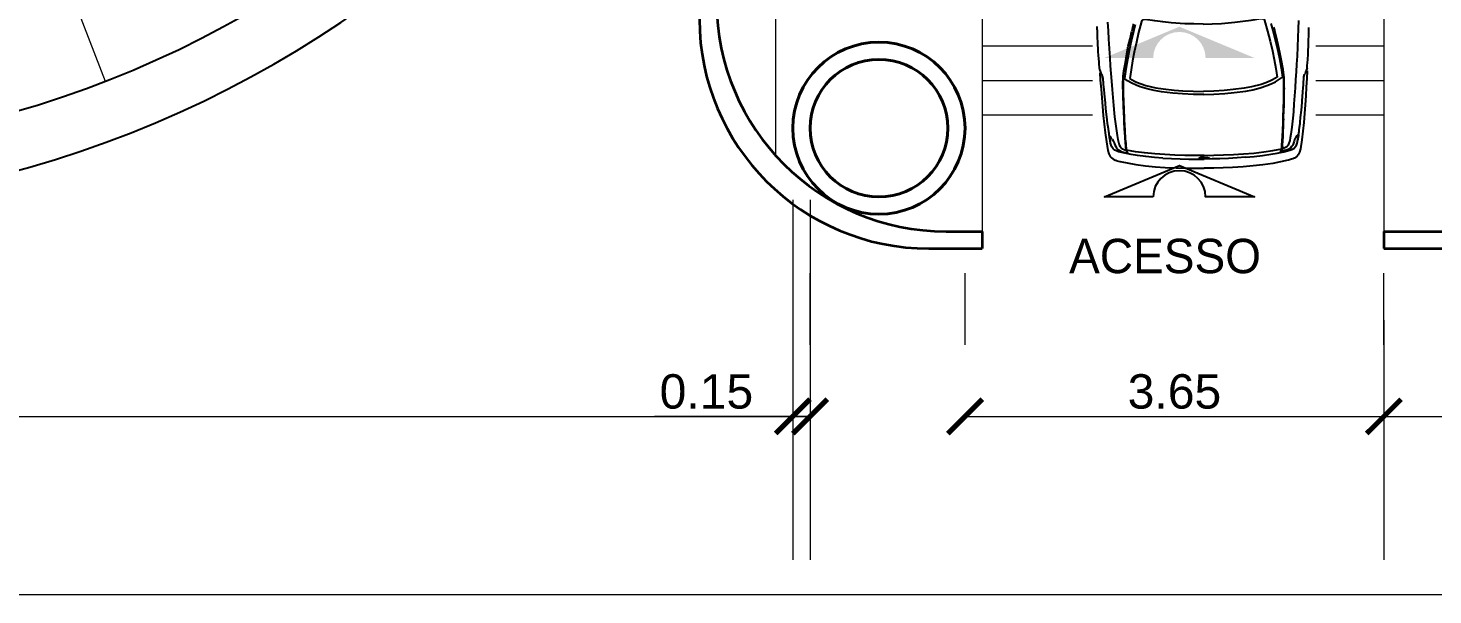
# Model space of a CAD drawing. Header units: inches. Extents: x 13 to 261, y -112 to -47.
# Drawn here: x 28.94 to 41.18, y -104.7 to -99.75 of the extents above; entities that cross this region are included whole.
import ezdxf

# ---------------------------------------------------------------- set-up
doc = ezdxf.new("R2010")
doc.units = ezdxf.units.IN
doc.header["$MEASUREMENT"] = 0
doc.linetypes.add('ACAD_ISO02W100', pattern=[15, 12, -3])
doc.linetypes.add('ACAD_ISO04W100', pattern=[30, 24, -3, 0, -3])
for name, color, linetype, lineweight in [('BANQUETA', 2, 'Continuous', 18), ('COLUMNAS', 20, 'Continuous', 40), ('COTAS', 192, 'Continuous', 13), ('EJES', 1, 'ACAD_ISO04W100', 13), ('MUROS', 5, 'Continuous', 35), ('POY. LOSA', 212, 'ACAD_ISO02W100', 13), ('RAMPAS', 50, 'Continuous', 25), ('TEXTOS', 124, 'Continuous', 30)]:
    doc.layers.add(name, color=color, linetype=linetype, lineweight=lineweight)
doc.styles.add('COTAS', font='ARIALUNI.TTF', dxfattribs={"height": 0.3})

# ---------------------------------------------------------------- blocks, each defined once
blk = doc.blocks.new('_ArchTick')
at = {"color": 0, "linetype": 'ByBlock', "const_width": 0.15}
blk.add_lwpolyline([(-0.5, -0.5), (0.5, 0.5)], dxfattribs=at)

msp = doc.modelspace()

# ---------------------------------------------------------------- hatches: boundary and pattern name
at = {"extrusion": (-1.1129e-14, -0.109362, 0.994002)}
h = msp.add_hatch(color=256, dxfattribs=at)
edge = h.paths.add_edge_path()
edge.add_line((38.741, -100.618), (38.315, -100.618))
edge.add_line((38.315, -100.618), (38.969, -100.344))
edge.add_line((38.969, -100.344), (39.623, -100.618))
edge.add_line((39.623, -100.618), (39.197, -100.618))
edge.add_arc((38.969, -100.618), 0.228, 0, 180)

# ---------------------------------------------------------------- linework, layer by layer
at = {"linetype": 'Continuous'}
for p, q in [((38.561, -99.757), (38.555, -99.781)), ((39.79, -99.746), (39.797, -99.77)), ((38.276, -100.144), (38.28, -100.209)), ((39.883, -100.274), (39.883, -100.246)), ((40.082, -100.128), (40.078, -100.193)), ((38.477, -100.287), (38.477, -100.258)), ((38.477, -100.287), (38.478, -100.3)), ((39.883, -100.274), (39.883, -100.287)), ((38.503, -100.798), (38.503, -100.799)), ((38.503, -100.806), (38.504, -100.813)), ((38.518, -100.845), (38.522, -100.846)), ((39.852, -100.833), (39.848, -100.834)), ((39.866, -100.793), (39.865, -100.801)), ((39.867, -100.786), (39.867, -100.787)), ((38.451, -100.918), (38.454, -100.919)), ((39.921, -100.905), (39.918, -100.906))]:
    msp.add_line(p, q, dxfattribs=at)
for points in [[(38.276, -100.121), (38.275, -100.119), (38.273, -100.099), (38.271, -100.07), (38.269, -100.048), (38.264, -99.994), (38.262, -99.957), (38.261, -99.937), (38.259, -99.894), (38.258, -99.88), (38.256, -99.833), (38.255, -99.822), (38.255, -99.804), (38.254, -99.778), (38.253, -99.764), (38.253, -99.74)], [(38.344, -99.702), (38.348, -99.777), (38.352, -99.852), (38.356, -99.933), (38.362, -100.014), (38.367, -100.082), (38.371, -100.15), (38.377, -100.218), (38.383, -100.289), (38.389, -100.359), (38.395, -100.428), (38.401, -100.497), (38.405, -100.527), (38.417, -100.63), (38.426, -100.692), (38.433, -100.726), (38.438, -100.75), (38.445, -100.773), (38.452, -100.787), (38.461, -100.799), (38.466, -100.803), (38.472, -100.807), (38.487, -100.814), (38.49, -100.815), (38.505, -100.82)], [(38.583, -99.725), (38.568, -99.785), (38.549, -99.867), (38.532, -99.949), (38.516, -100.031), (38.503, -100.113), (38.491, -100.195)], [(39.175, -99.719), (39.096, -99.718), (39.016, -99.716), (38.898, -99.708), (38.826, -99.701), (38.756, -99.692), (38.67, -99.679), (38.659, -99.679), (38.65, -99.682), (38.643, -99.688), (38.638, -99.696), (38.614, -99.792), (38.594, -99.878), (38.575, -99.963), (38.56, -100.04), (38.548, -100.117), (38.537, -100.194)], [(38.561, -99.757), (38.566, -99.735), (38.569, -99.725), (38.572, -99.716)], [(39.175, -99.719), (39.255, -99.716), (39.335, -99.713), (39.452, -99.703), (39.523, -99.695), (39.594, -99.685), (39.68, -99.67), (39.69, -99.67), (39.699, -99.672), (39.707, -99.678), (39.711, -99.687), (39.737, -99.782), (39.759, -99.867), (39.779, -99.952), (39.795, -100.029), (39.81, -100.106), (39.822, -100.183)], [(39.767, -99.714), (39.783, -99.774), (39.804, -99.856), (39.823, -99.937), (39.84, -100.019), (39.855, -100.101), (39.867, -100.183)], [(40.006, -99.687), (40.003, -99.762), (40.001, -99.837), (39.997, -99.919), (39.994, -100), (39.99, -100.068), (39.986, -100.135), (39.982, -100.203), (39.978, -100.274), (39.973, -100.345), (39.967, -100.414), (39.962, -100.483), (39.96, -100.513), (39.949, -100.617), (39.941, -100.679), (39.935, -100.712), (39.93, -100.736), (39.924, -100.759), (39.918, -100.774), (39.909, -100.786), (39.904, -100.79), (39.898, -100.794), (39.882, -100.802), (39.88, -100.803), (39.865, -100.807)], [(40.082, -100.105), (40.082, -100.103), (40.083, -100.083), (40.086, -100.053), (40.087, -100.032), (40.09, -99.978), (40.092, -99.941), (40.093, -99.921), (40.095, -99.877), (40.095, -99.863), (40.096, -99.817), (40.096, -99.805), (40.097, -99.787), (40.097, -99.762), (40.097, -99.748)], [(38.478, -100.202), (38.48, -100.176), (38.483, -100.151), (38.486, -100.127), (38.498, -100.053), (38.511, -99.979), (38.524, -99.912), (38.539, -99.847), (38.555, -99.781)], [(39.881, -100.189), (39.878, -100.163), (39.875, -100.138), (39.872, -100.114), (39.858, -100.041), (39.844, -99.967), (39.829, -99.901), (39.814, -99.835), (39.797, -99.77)], [(38.276, -100.121), (38.282, -100.14), (38.283, -100.14), (38.285, -100.146), (38.289, -100.156), (38.294, -100.165), (38.296, -100.169), (38.297, -100.17)], [(40.082, -100.105), (40.075, -100.124), (40.075, -100.124), (40.073, -100.13), (40.068, -100.14), (40.064, -100.149), (40.062, -100.154), (40.062, -100.155)], [(38.28, -100.209), (38.286, -100.286), (38.292, -100.362), (38.298, -100.439), (38.306, -100.516), (38.313, -100.593), (38.323, -100.669), (38.333, -100.746), (38.346, -100.822), (38.354, -100.85), (38.366, -100.874), (38.376, -100.886), (38.4, -100.902), (38.408, -100.906), (38.414, -100.907), (38.425, -100.911), (38.451, -100.918)], [(38.309, -100.24), (38.307, -100.22), (38.306, -100.214), (38.306, -100.208), (38.304, -100.195), (38.302, -100.186), (38.301, -100.183), (38.298, -100.174), (38.298, -100.173), (38.297, -100.17)], [(38.303, -100.19), (38.302, -100.186), (38.301, -100.183), (38.298, -100.174), (38.298, -100.173), (38.297, -100.17)], [(38.309, -100.244), (38.309, -100.242), (38.309, -100.24)], [(38.37, -100.757), (38.37, -100.755), (38.367, -100.742), (38.366, -100.736), (38.361, -100.712), (38.36, -100.704), (38.357, -100.683), (38.356, -100.673), (38.354, -100.66), (38.35, -100.633), (38.346, -100.6), (38.344, -100.589), (38.339, -100.55), (38.332, -100.484), (38.325, -100.419), (38.324, -100.405), (38.316, -100.327), (38.313, -100.288), (38.311, -100.269), (38.309, -100.244)], [(38.477, -100.258), (38.477, -100.244), (38.477, -100.233), (38.477, -100.226), (38.477, -100.219), (38.478, -100.202)], [(38.522, -100.846), (38.518, -100.841), (38.512, -100.829), (38.51, -100.825), (38.509, -100.822), (38.509, -100.82), (38.509, -100.82), (38.509, -100.819), (38.508, -100.814), (38.507, -100.807), (38.507, -100.807), (38.507, -100.806), (38.507, -100.8), (38.506, -100.781), (38.504, -100.755), (38.503, -100.753), (38.5, -100.707), (38.497, -100.66), (38.493, -100.585), (38.492, -100.572), (38.49, -100.529), (38.488, -100.479), (38.488, -100.479), (38.484, -100.384), (38.483, -100.336), (38.481, -100.296), (38.481, -100.294), (38.481, -100.275), (38.481, -100.251), (38.481, -100.241), (38.481, -100.235), (38.481, -100.232), (38.481, -100.224), (38.483, -100.189)], [(39.181, -100.333), (39.093, -100.332), (38.997, -100.328), (38.913, -100.321), (38.813, -100.31), (38.75, -100.299), (38.689, -100.285), (38.628, -100.266), (38.591, -100.251), (38.555, -100.234), (38.518, -100.213), (38.483, -100.189)], [(38.537, -100.194), (38.578, -100.217), (38.596, -100.225), (38.636, -100.241), (38.678, -100.255), (38.764, -100.275), (38.829, -100.285), (38.923, -100.296), (39, -100.301), (39.09, -100.305), (39.18, -100.306)], [(39.822, -100.183), (39.78, -100.206), (39.764, -100.214), (39.723, -100.232), (39.681, -100.246), (39.596, -100.267), (39.532, -100.279), (39.437, -100.291), (39.36, -100.298), (39.27, -100.303), (39.18, -100.306)], [(39.181, -100.333), (39.269, -100.33), (39.364, -100.324), (39.447, -100.317), (39.548, -100.303), (39.61, -100.292), (39.672, -100.276), (39.732, -100.256), (39.769, -100.241), (39.805, -100.223), (39.841, -100.201), (39.875, -100.176)], [(39.848, -100.834), (39.852, -100.829), (39.858, -100.817), (39.859, -100.813), (39.86, -100.81), (39.861, -100.808), (39.861, -100.808), (39.861, -100.807), (39.861, -100.802), (39.862, -100.795), (39.862, -100.795), (39.862, -100.794), (39.863, -100.788), (39.863, -100.769), (39.865, -100.742), (39.865, -100.74), (39.867, -100.695), (39.87, -100.647), (39.873, -100.573), (39.873, -100.559), (39.874, -100.516), (39.876, -100.467), (39.876, -100.467), (39.878, -100.371), (39.879, -100.324), (39.879, -100.284), (39.879, -100.281), (39.879, -100.263), (39.879, -100.238), (39.879, -100.229), (39.879, -100.222), (39.879, -100.219), (39.879, -100.212), (39.875, -100.176)], [(39.883, -100.246), (39.883, -100.231), (39.883, -100.221), (39.883, -100.214), (39.882, -100.207), (39.881, -100.189)], [(40.078, -100.193), (40.074, -100.27), (40.07, -100.346), (40.064, -100.423), (40.059, -100.5), (40.052, -100.577), (40.044, -100.654), (40.035, -100.73), (40.023, -100.807), (40.016, -100.835), (40.004, -100.86), (39.994, -100.871), (39.971, -100.888), (39.963, -100.892), (39.958, -100.894), (39.946, -100.898), (39.921, -100.905)], [(39.998, -100.743), (39.999, -100.741), (40.002, -100.727), (40.003, -100.721), (40.006, -100.698), (40.008, -100.69), (40.01, -100.668), (40.012, -100.659), (40.013, -100.645), (40.016, -100.618), (40.02, -100.585), (40.021, -100.574), (40.025, -100.535), (40.032, -100.469), (40.038, -100.403), (40.039, -100.389), (40.045, -100.312), (40.048, -100.273), (40.049, -100.253), (40.051, -100.229)], [(40.051, -100.224), (40.052, -100.204), (40.052, -100.199), (40.053, -100.192), (40.054, -100.18), (40.056, -100.17), (40.057, -100.168), (40.06, -100.158), (40.06, -100.158), (40.062, -100.155)], [(40.051, -100.229), (40.051, -100.227), (40.051, -100.224)], [(40.055, -100.175), (40.056, -100.17), (40.057, -100.168), (40.06, -100.158), (40.06, -100.158), (40.062, -100.155)], [(38.503, -100.798), (38.502, -100.784), (38.502, -100.784), (38.499, -100.756), (38.496, -100.708), (38.496, -100.703), (38.493, -100.665), (38.491, -100.632), (38.488, -100.572), (38.488, -100.565), (38.488, -100.555), (38.484, -100.479), (38.484, -100.479), (38.483, -100.448), (38.481, -100.42), (38.481, -100.403), (38.479, -100.37), (38.478, -100.327), (38.478, -100.3)], [(39.867, -100.786), (39.868, -100.771), (39.868, -100.771), (39.869, -100.743), (39.872, -100.695), (39.872, -100.69), (39.874, -100.653), (39.875, -100.619), (39.877, -100.559), (39.878, -100.552), (39.877, -100.543), (39.88, -100.467), (39.88, -100.467), (39.881, -100.436), (39.881, -100.407), (39.882, -100.39), (39.882, -100.357), (39.882, -100.314), (39.883, -100.287)], [(38.383, -100.722), (38.378, -100.716), (38.371, -100.705), (38.368, -100.701), (38.366, -100.699), (38.364, -100.697), (38.363, -100.696), (38.362, -100.697), (38.362, -100.702), (38.362, -100.703), (38.362, -100.705), (38.363, -100.715), (38.367, -100.744)], [(38.383, -100.722), (38.396, -100.744), (38.4, -100.754)], [(39.983, -100.711), (39.973, -100.73), (39.969, -100.74)], [(39.983, -100.711), (39.996, -100.691), (39.999, -100.687), (40.001, -100.685), (40.004, -100.682), (40.005, -100.682), (40.006, -100.683), (40.006, -100.688), (40.006, -100.688), (40.006, -100.69), (40.005, -100.7), (40.001, -100.729)], [(38.825, -100.888), (38.751, -100.882), (38.677, -100.875), (38.604, -100.865), (38.548, -100.856), (38.493, -100.845), (38.438, -100.832), (38.421, -100.825), (38.405, -100.818), (38.391, -100.806), (38.381, -100.791), (38.374, -100.774), (38.37, -100.757)], [(38.4, -100.754), (38.406, -100.771), (38.414, -100.788), (38.422, -100.802), (38.434, -100.814)], [(38.434, -100.814), (38.448, -100.823), (38.463, -100.83), (38.492, -100.839), (38.518, -100.845)], [(38.503, -100.799), (38.503, -100.8), (38.503, -100.803), (38.503, -100.806)], [(38.505, -100.82), (38.505, -100.819), (38.504, -100.813)], [(38.505, -100.82), (38.507, -100.825), (38.508, -100.827)], [(38.518, -100.845), (38.51, -100.832), (38.508, -100.828), (38.508, -100.827)], [(39.185, -100.865), (39.101, -100.865), (39.016, -100.864), (38.93, -100.862), (38.843, -100.858), (38.754, -100.852), (38.665, -100.843), (38.587, -100.832), (38.509, -100.82)], [(39.185, -100.865), (39.27, -100.863), (39.354, -100.861), (39.441, -100.857), (39.527, -100.852), (39.617, -100.844), (39.706, -100.834), (39.783, -100.822), (39.861, -100.808)], [(39.546, -100.881), (39.62, -100.875), (39.693, -100.866), (39.767, -100.855), (39.822, -100.845), (39.878, -100.833), (39.932, -100.818), (39.949, -100.812), (39.965, -100.804), (39.979, -100.791), (39.988, -100.776), (39.994, -100.759), (39.998, -100.743)], [(39.936, -100.8), (39.922, -100.809), (39.907, -100.817), (39.878, -100.826), (39.852, -100.833)], [(39.852, -100.833), (39.86, -100.82), (39.862, -100.816), (39.862, -100.815)], [(39.865, -100.807), (39.863, -100.813), (39.862, -100.815)], [(39.865, -100.807), (39.865, -100.806), (39.865, -100.801)], [(39.867, -100.787), (39.867, -100.788), (39.866, -100.791), (39.866, -100.793)], [(39.969, -100.74), (39.963, -100.757), (39.956, -100.774), (39.947, -100.788), (39.936, -100.8)], [(38.454, -100.919), (38.59, -100.945), (38.675, -100.956), (38.761, -100.964), (38.846, -100.97), (38.94, -100.974), (39.022, -100.976), (39.104, -100.977), (39.186, -100.977)], [(38.825, -100.888), (38.9, -100.892), (38.975, -100.894), (39.05, -100.896), (39.118, -100.897), (39.186, -100.897)], [(39.185, -100.882), (39.176, -100.882), (39.166, -100.883), (39.157, -100.884), (39.15, -100.886), (39.15, -100.886), (39.142, -100.888), (39.142, -100.891), (39.155, -100.893), (39.169, -100.894), (39.186, -100.894)], [(39.185, -100.882), (39.194, -100.882), (39.204, -100.882), (39.213, -100.884), (39.221, -100.885), (39.222, -100.885), (39.23, -100.888), (39.23, -100.89), (39.216, -100.893), (39.203, -100.893), (39.186, -100.894)], [(39.546, -100.881), (39.471, -100.887), (39.396, -100.891), (39.321, -100.894), (39.254, -100.895), (39.186, -100.897)], [(39.918, -100.906), (39.782, -100.934), (39.697, -100.946), (39.612, -100.956), (39.526, -100.964), (39.433, -100.969), (39.351, -100.973), (39.268, -100.975), (39.186, -100.977)]]:
    msp.add_lwpolyline(points, dxfattribs=at)
at = {"extrusion": (-1.1129e-14, -0.109362, 0.994002), "elevation": 11.07}
msp.add_lwpolyline([(38.741, -100.618), (38.315, -100.618), (38.969, -100.344), (39.623, -100.618), (39.197, -100.618, 1), (38.741, -100.618, 1)], format="xyb", dxfattribs=at)
at = {"layer": 'BANQUETA'}
for p, q in [((35.451, -95.327), (35.451, -100.865)), ((37.251, -95.327), (37.251, -101.527)), ((40.751, -95.327), (40.751, -101.527))]:
    msp.add_line(p, q, dxfattribs=at)
at = {"layer": 'COLUMNAS'}
for radius in [0.75, 0.6]:
    msp.add_circle((36.351, -100.627), radius, dxfattribs=at)
at = {"layer": 'COTAS', "color": 1}
for p, q in [((35.601, -101.252), (35.601, -104.391)), ((35.751, -101.252), (35.751, -104.391)), ((40.751, -102.302), (40.751, -104.391)), ((16.851, -103.141), (35.751, -103.141)), ((35.601, -103.141), (34.396, -103.141)), ((35.751, -103.141), (35.601, -103.141)), ((37.101, -103.141), (40.751, -103.141)), ((40.751, -103.141), (77.251, -103.141)), ((115.803, -104.698), (16.851, -104.698))]:
    msp.add_line(p, q, dxfattribs=at)
at = {"layer": 'COTAS', "color": 3}
for p, q in [((35.751, -102.516), (35.751, -101.891)), ((37.101, -102.516), (37.101, -101.891)), ((40.751, -102.516), (40.751, -101.891))]:
    msp.add_line(p, q, dxfattribs=at)
at = {"layer": 'EJES'}
msp.add_line((28.347, -96.952), (29.609, -100.216), dxfattribs=at)
at = {"layer": 'MUROS'}
for p, q in [((36.937, -101.527), (37.251, -101.527)), ((37.251, -101.527), (37.251, -101.677)), ((40.751, -101.527), (77.251, -101.527)), ((40.751, -101.527), (40.751, -101.677)), ((36.787, -101.677), (37.251, -101.677)), ((40.751, -101.677), (77.251, -101.677))]:
    msp.add_line(p, q, dxfattribs=at)
for centre in [(36.937, -99.527), (36.787, -99.677)]:
    msp.add_arc(centre, 2, 180, 270, dxfattribs=at)
at = {"layer": 'POY. LOSA'}
for p, q in [((37.251, -99.91), (38.211, -99.91)), ((40.159, -99.91), (40.751, -99.91)), ((37.251, -100.21), (38.211, -100.21)), ((40.159, -100.21), (40.751, -100.21)), ((37.251, -100.51), (38.211, -100.51)), ((40.159, -100.51), (40.751, -100.51))]:
    msp.add_line(p, q, dxfattribs=at)
at = {"layer": 'RAMPAS'}
for radius in [9, 9.5]:
    msp.add_arc((26.351, -91.827), radius, 270, 0, dxfattribs=at)

# ---------------------------------------------------------------- block references
at = {"layer": 'COTAS', "color": 1, "xscale": 0.3, "yscale": 0.3, "zscale": 0.3, "rotation": 180}
for p in [(35.601, -103.141), (37.101, -103.141), (40.751, -103.141)]:
    msp.add_blockref('_ArchTick', p, dxfattribs=at)
at = {"layer": 'COTAS', "color": 1, "xscale": 0.3, "yscale": 0.3, "zscale": 0.3}
for p in [(35.751, -103.141), (35.751, -103.141), (40.751, -103.141)]:
    msp.add_blockref('_ArchTick', p, dxfattribs=at)

# ---------------------------------------------------------------- texts
at = {"layer": 'COTAS', "color": 1, "char_height": 0.3, "attachment_point": 5, "style": 'COTAS'}
for s, insert in [('0.15', (34.848, -102.925)), ('3.65', (38.926, -102.925))]:
    msp.add_mtext(s, dxfattribs=dict(at, insert=insert))
at = {"layer": 'TEXTOS', "color": 0}
msp.add_text('ACESSO', height=0.3, dxfattribs=at).set_placement((38.008, -101.892))

doc.saveas('drawing.dxf')
